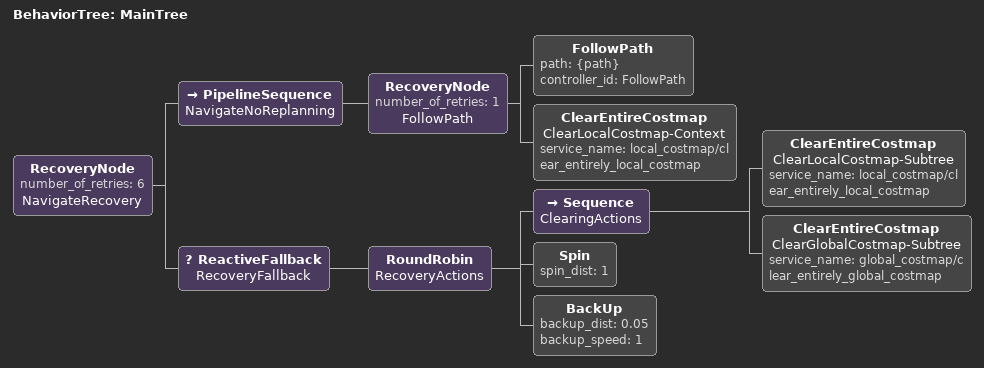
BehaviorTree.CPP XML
<root main_tree_to_execute="MainTree">
  <BehaviorTree ID="MainTree">
    <RecoveryNode number_of_retries="6" name="NavigateRecovery"><!-- 실패 시 6번 재시도 -->
      <PipelineSequence name="NavigateNoReplanning"><!-- child가 running일 때 이전 children을 re-tick --><!-- 이게 성공이면 전체 성공 -->
        <RecoveryNode number_of_retries="1" name="FollowPath">
          <FollowPath path="{path}" controller_id="FollowPath"/><!-- 길을 가는 게 성공일 경우 RecoveryNode도 성공-->
          <ClearEntireCostmap name="ClearLocalCostmap-Context" service_name="local_costmap/clear_entirely_local_costmap"/><!-- 길을 가는 게 실패할 경우 실행 -->
        </RecoveryNode>
      </PipelineSequence>
      <ReactiveFallback name="RecoveryFallback"><!-- child 실패 시 restart -->
        <RoundRobin name="RecoveryActions"><!-- children이 모두 실패하면 실패 -> 1) 1만큼 회전 시도 -> 2) 실패 시 0.05만큼 1의 속도로 물러남 -->
          <Sequence name="ClearingActions">
            <ClearEntireCostmap name="ClearLocalCostmap-Subtree" service_name="local_costmap/clear_entirely_local_costmap"/>
            <ClearEntireCostmap name="ClearGlobalCostmap-Subtree" service_name="global_costmap/clear_entirely_global_costmap"/>
          </Sequence>
          <Spin spin_dist="1"/>
          <BackUp backup_dist="0.05" backup_speed="1"/>
        </RoundRobin>
      </ReactiveFallback>
    </RecoveryNode>
  </BehaviorTree>
</root>
